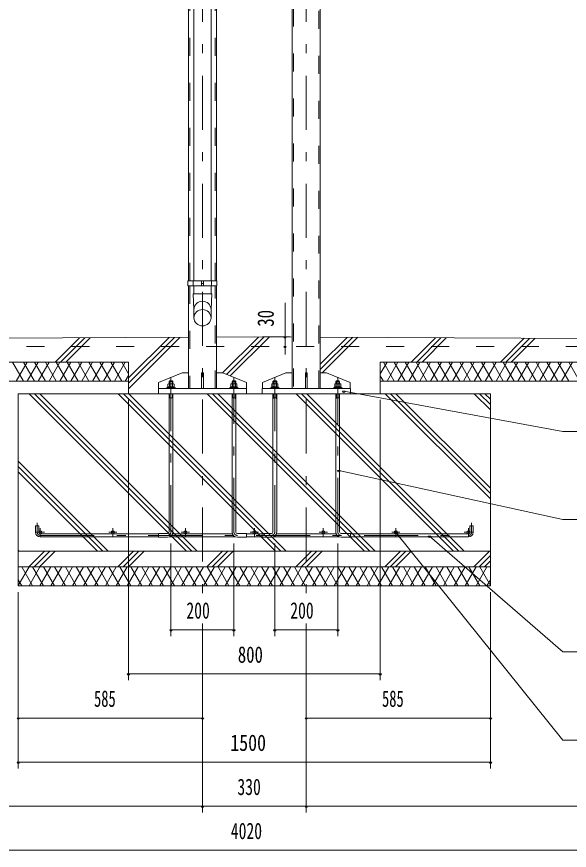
# Model space of a CAD drawing. Units: millimetres, scale not verified. Extents: x -31546 to 31551, y -14700 to 14700.
# Drawn here: x 18733 to 24879, y -4067 to 5198 of the extents above; entities that cross this region are included whole.
import ezdxf
from ezdxf.enums import TextEntityAlignment as Align

# ---------------------------------------------------------------- set-up
doc = ezdxf.new("R2010")
doc.units = ezdxf.units.MM
doc.header["$LTSCALE"] = 50
doc.linetypes.add('USER2', pattern=[10, 4, -6])
doc.linetypes.add('USER3', pattern=[24, 12, -5, 2, -5])
for name, color, linetype, lineweight in [('0-6_2-02BOLD', 7, 'Continuous', 18), ('0-7_2-12HIDDEN', 3, 'USER2', 18), ('0-8_2-22CENTER', 3, 'USER3', 18), ('0-9_2-42THIN', 4, 'Continuous', 18), ('0-A_2-52DIM', 3, 'Continuous', 18), ('0-B_2-62HATCH', 2, 'Continuous', 18)]:
    doc.layers.add(name, color=color, linetype=linetype, lineweight=lineweight)
doc.styles.add('ＭＳ ゴシック', font='')
doc.styles.get('ＭＳ ゴシック').set_extended_font_data('MS Gothic')

msp = doc.modelspace()

# ---------------------------------------------------------------- linework, layer by layer
at = {"layer": '0-6_2-02BOLD'}
for p, q in [((20702.26, 8497.9), (20702.26, 2260.9)), ((20894.79, 8497.9), (20894.79, 2260.9)), ((20642.59, 2260.9), (20642.59, 7787.41)), ((20954.44, 2260.9), (20954.44, 7787.41)), ((21797.6, 1063.9), (21797.6, 7787.41)), ((22109.45, 7787.41), (22109.45, 1063.9)), ((20696.69, 2204.9), (20696.69, 2260.9)), ((20787.84, 2260.9), (20787.84, 2204.9)), ((20798.52, 2232.9), (20787.84, 2232.9)), ((20798.52, 2232.9), (20809.19, 2232.9)), ((20809.19, 2260.9), (20809.19, 2204.9)), ((20900.34, 2204.9), (20900.34, 2260.9)), ((20642.59, 2204.9), (20642.58, 1063.9)), ((20702.24, 2115.78), (20702.24, 2204.9)), ((20894.73, 2204.9), (20894.73, 2115.78)), ((20954.44, 2204.9), (20954.43, 1063.9)), ((28411.01, 1602.9), (22109.43, 1634.25)), ((20809.01, 1063.9), (20809.01, 1238.9)), ((21964.01, 1238.9), (21964.01, 1063.9)), ((20431.34, 1082.45), (20431.34, 1114.29)), ((20465.68, 1114.29), (20465.68, 1082.45)), ((20469.51, 1142.98), (20469.51, 1117.45)), ((21127.51, 1142.98), (21169.51, 1142.98)), ((21131.33, 1114.29), (21131.33, 1082.45)), ((21165.68, 1082.45), (21165.68, 1114.29)), ((21286.93, 1063.9), (21286.93, 1133.9)), ((21465.08, 1133.9), (21465.08, 1063.9)), ((21624.51, 1142.98), (21582.51, 1142.98)), ((21586.33, 1114.29), (21586.33, 1082.45)), ((21620.68, 1082.45), (21620.68, 1114.29)), ((22324.51, 1142.98), (22282.51, 1142.98)), ((22286.33, 1114.29), (22286.33, 1082.45)), ((22320.68, 1082.45), (22320.68, 1114.29)), ((20308.52, 1007.9), (20308.52, 1063.9)), ((20438.01, 1071.95), (20448.51, 1082.45)), ((20459.01, 1082.45), (20448.51, 1071.95)), ((21138, 1082.45), (21148.51, 1071.95)), ((21159, 1071.95), (21148.51, 1082.45)), ((21463.5, 1063.9), (21463.5, 1007.9)), ((21593.01, 1071.95), (21603.52, 1082.45)), ((21614.01, 1082.45), (21603.52, 1071.95)), ((22293.01, 1082.45), (22303.51, 1071.95)), ((22314, 1071.95), (22303.51, 1082.45)), ((20427.51, -528.6), (20427.51, 1007.9)), ((20469.51, 960.65), (20427.51, 960.65)), ((20469.51, 1007.9), (20469.51, -528.6)), ((21127.51, -528.6), (21127.51, 1007.9)), ((21127.51, 960.65), (21169.51, 960.65)), ((21169.51, 1007.9), (21169.51, -528.6)), ((21582.51, -528.6), (21582.51, 1007.9)), ((21582.51, 960.65), (21624.51, 960.65)), ((21624.51, 1007.9), (21624.51, -528.6)), ((22282.51, -528.6), (22282.51, 1007.9)), ((22282.51, 960.65), (22324.51, 960.65)), ((22324.51, 1007.9), (22324.51, -528.6)), ((18978.51, -462.1), (18978.51, -532.1)), ((20308.52, -549.6), (18996.01, -549.6)), ((20465.68, -549.6), (21131.34, -549.6)), ((21463.5, -549.6), (21288.52, -549.6)), ((21620.68, -549.6), (22286.34, -549.6)), ((22443.51, -549.6), (23756.01, -549.6)), ((18996.01, -584.6), (20308.52, -584.6)), ((21166.91, -584.6), (20430.11, -584.6)), ((21288.52, -584.6), (21463.5, -584.6)), ((21565.01, -588.1), (21463.5, -588.1)), ((22321.91, -584.6), (21585.11, -584.6)), ((23756.01, -584.6), (22443.51, -584.6)), ((24001.01, -742.1), (18751.01, -742.1)), ((18751.01, -917.1), (24001.01, -917.1))]:
    msp.add_line(p, q, dxfattribs=at)
for points in [[(20798.52, 2204.9), (20636.99, 2204.9), (20636.99, 2260.9), (20798.52, 2260.9)], [(20798.52, 2204.9), (20960.04, 2204.9), (20960.04, 2260.9), (20798.52, 2260.9)], [(20894.75, 1851.51), (20894.75, 1941.96), (20901.75, 2115.79), (20695.25, 2115.79), (20702.26, 1941.96), (20702.26, 1851.51)], [(20642.59, 1634.25), (14341.01, 1602.9), (14341.01, 1147.9), (19976.01, 1147.9)], [(21797.59, 1635.81), (21376.02, 1637.9), (20954.44, 1635.81)], [(22776.01, 1147.9), (28411.01, 1147.9), (28411.01, 1602.9)], [(19976.01, 1007.9), (19976.01, 1357.9), (14341.01, 1357.9)], [(22776.01, 1007.9), (22776.01, 1357.9), (28411.01, 1357.9)], [(20642.59, 1238.9), (20572.58, 1238.9), (20310.08, 1133.9), (20310.08, 1063.9)], [(20809.01, 1238.9), (20788.01, 1238.9), (20788.01, 1063.9)], [(21286.93, 1133.9), (21024.43, 1238.9), (20954.44, 1238.9)], [(21797.59, 1238.9), (21727.59, 1238.9), (21465.08, 1133.9)], [(21943.01, 1063.9), (21943.01, 1238.9), (21964.01, 1238.9)], [(22441.93, 1063.9), (22441.93, 1133.9), (22179.44, 1238.9), (22109.43, 1238.9)], [(20482.86, 1082.45), (20482.86, 1114.29), (20477.38, 1117.45), (20419.64, 1117.45), (20414.16, 1114.29), (20414.16, 1082.45)], [(20427.51, 1117.45), (20427.51, 1142.98), (20469.51, 1142.98), (20462.51, 1149.98), (20434.51, 1149.98), (20427.51, 1142.98)], [(21114.15, 1082.45), (21114.15, 1114.29), (21119.63, 1117.45), (21177.37, 1117.45), (21182.86, 1114.29), (21182.86, 1082.45)], [(21169.51, 1117.45), (21169.51, 1142.98), (21162.51, 1149.98), (21134.51, 1149.98), (21127.51, 1142.98), (21127.51, 1117.45)], [(21569.16, 1082.45), (21569.16, 1114.29), (21574.63, 1117.45), (21632.38, 1117.45), (21637.86, 1114.29), (21637.86, 1082.45)], [(21624.51, 1117.45), (21624.51, 1142.98), (21617.51, 1149.98), (21589.51, 1149.98), (21582.51, 1142.98), (21582.51, 1117.45)], [(22269.16, 1082.45), (22269.16, 1114.29), (22274.63, 1117.45), (22332.39, 1117.45), (22337.86, 1114.29), (22337.86, 1082.45)], [(22324.51, 1117.45), (22324.51, 1142.98), (22317.51, 1149.98), (22289.51, 1149.98), (22282.51, 1142.98), (22282.51, 1117.45)], [(20308.52, 1063.9), (21288.52, 1063.9), (21288.52, 1007.9)], [(20497.51, 1063.9), (20497.51, 1071.95), (20399.51, 1071.95), (20399.51, 1063.9)], [(20410.89, 1071.95), (20410.89, 1082.45), (20486.13, 1082.45), (20486.13, 1071.95)], [(21099.5, 1063.9), (21099.5, 1071.95), (21197.52, 1071.95), (21197.52, 1063.9)], [(21186.13, 1071.95), (21186.13, 1082.45), (21110.89, 1082.45), (21110.89, 1071.95)], [(21463.5, 1063.9), (22443.51, 1063.9), (22443.51, 1007.9)], [(21554.51, 1063.9), (21554.51, 1071.95), (21652.51, 1071.95), (21652.51, 1063.9)], [(21641.13, 1071.95), (21641.13, 1082.45), (21565.89, 1082.45), (21565.89, 1071.95)], [(22254.51, 1063.9), (22254.51, 1071.95), (22352.51, 1071.95), (22352.51, 1063.9)], [(22341.13, 1071.95), (22341.13, 1082.45), (22265.88, 1082.45), (22265.88, 1071.95)], [(18943.51, -532.1), (18943.51, -462.1), (18978.51, -462.1)], [(23773.51, -532.1), (23773.51, -462.1), (23808.51, -462.1), (23808.51, -532.1)], [(20410.01, -588.1), (20308.52, -588.1), (20308.52, -546.1), (20410.01, -546.1)], [(21187.01, -546.1), (21288.52, -546.1), (21288.52, -588.1), (21187.01, -588.1)], [(21463.5, -588.1), (21463.5, -546.1), (21565.01, -546.1)], [(22342.01, -546.1), (22443.51, -546.1), (22443.51, -588.1), (22342.01, -588.1)]]:
    msp.add_lwpolyline(points, dxfattribs=at)
msp.add_lwpolyline([(24001.01, -1127.1), (24001.01, 1007.9), (18751.01, 1007.9), (18751.01, -1127.1)], close=True, dxfattribs=at)
for centre in [(18996.01, -532.1), (19802.76, -532.1), (20609.51, -532.1), (21376.01, -532.1), (22142.51, -532.1), (22949.26, -532.1), (23756.01, -532.1)]:
    msp.add_circle(centre, 17.5, dxfattribs=at)
for centre, radius, start, end in [((20798.52, 1938.53), 96.43, 3.55867, 176.44133), ((20798.52, 1845.52), 96.43, 3.55867, 176.44133), ((20798.52, 1857.5), 96.44, 183.56303, 356.43697), ((20422.74, 1104.21), 13.24, 49.5701, 90), ((20448.51, 1069.23), 48.23, 69.13593, 110.86406), ((20474.27, 1104.21), 13.24, 90, 130.42989), ((21122.75, 1104.21), 13.24, 49.57011, 90), ((21148.51, 1069.23), 48.23, 69.13594, 110.86407), ((21174.28, 1104.21), 13.24, 90, 130.4299), ((21577.75, 1104.21), 13.24, 49.5701, 90), ((21603.52, 1069.23), 48.23, 69.13593, 110.86406), ((21629.28, 1104.21), 13.24, 90, 130.42989), ((22277.75, 1104.21), 13.24, 49.57011, 90), ((22303.51, 1069.23), 48.23, 69.13594, 110.86407), ((22329.28, 1104.21), 13.24, 90, 130.4299), ((18996.01, -532.1), 52.5, 180, 270), ((20410.01, -528.6), 59.5, 270, 0), ((20410.01, -528.6), 17.5, 270, 0), ((21187.01, -528.6), 59.5, 180, 270), ((21187.01, -528.6), 17.5, 180, 270), ((21565.01, -528.6), 59.5, 270, 0), ((21565.01, -528.6), 17.5, 270, 0), ((22342.01, -528.6), 59.5, 180, 270), ((22342.01, -528.6), 17.5, 180, 270), ((23756.01, -532.1), 52.5, 270, 0)]:
    msp.add_arc(centre, radius, start, end, dxfattribs=at)
at = {"layer": '0-7_2-12HIDDEN'}
for p, q in [((20657.29, 2260.9), (20657.29, 7787.41)), ((20939.74, 2260.9), (20939.74, 7787.41)), ((21812.3, 7787.41), (21812.3, 1063.9)), ((22094.75, 1063.9), (22094.75, 7787.41)), ((20657.29, 2204.9), (20657.27, 1063.9)), ((20939.73, 1063.9), (20939.74, 2204.9)), ((14341.02, 1532.9), (28411.02, 1532.9))]:
    msp.add_line(p, q, dxfattribs=at)
at = {"layer": '0-8_2-22CENTER'}
for p, q in [((20798.52, 9341.41), (20798.52, -1281.07)), ((21953.51, 9341.41), (21953.5, -1281.07)), ((20448.51, 1191.98), (20448.51, -528.6)), ((21148.51, -528.6), (21148.51, 1191.98)), ((21603.52, 1191.98), (21603.52, -528.6)), ((22303.51, -528.6), (22303.51, 1191.98)), ((18961.01, -532.1), (18961.01, -427.1)), ((23791.01, -532.1), (23791.01, -427.1)), ((18950.51, -532.1), (19041.51, -532.1)), ((18996.01, -577.6), (18996.01, -486.6)), ((19848.26, -532.1), (19757.26, -532.1)), ((19802.76, -486.6), (19802.76, -577.6)), ((20564.01, -532.1), (20655.01, -532.1)), ((20609.51, -577.6), (20609.51, -486.6)), ((21421.51, -532.1), (21330.51, -532.1)), ((21376.01, -486.6), (21376.01, -577.6)), ((22188.01, -532.1), (22097, -532.1)), ((22142.51, -577.6), (22142.51, -486.6)), ((22994.75, -532.1), (22903.75, -532.1)), ((22949.26, -577.6), (22949.26, -486.6)), ((23801.51, -532.1), (23710.51, -532.1)), ((23756.01, -577.6), (23756.01, -486.6)), ((18996.01, -567.1), (23756.01, -567.1))]:
    msp.add_line(p, q, dxfattribs=at)
for centre, radius, start, end in [((18996.01, -532.1), 35, 180, 270), ((20410.01, -528.6), 38.5, 270, 0), ((21187.01, -528.6), 38.5, 180, 270), ((21565.01, -528.6), 38.5, 270, 0), ((22342.01, -528.6), 38.5, 180, 270), ((23756.01, -532.1), 35, 270, 0)]:
    msp.add_arc(centre, radius, start, end, dxfattribs=at)
at = {"layer": '0-9_2-42THIN'}
for p, q in [((20432.76, 1117.45), (20432.76, 1148.23)), ((20464.26, 1148.23), (20464.26, 1117.45)), ((21132.77, 1148.23), (21132.77, 1117.45)), ((21164.25, 1117.45), (21164.25, 1148.23)), ((21587.76, 1117.45), (21587.76, 1148.23)), ((21619.26, 1148.23), (21619.26, 1117.45)), ((22287.76, 1117.45), (22287.76, 1148.23)), ((22319.26, 1148.23), (22319.26, 1117.45))]:
    msp.add_line(p, q, dxfattribs=at)
for points in [[(20427.51, 951.56), (20432.76, 960.65), (20432.76, 1007.9)], [(20464.26, 1007.9), (20464.26, 960.65), (20469.51, 951.56)], [(21132.77, 1007.9), (21132.77, 960.65), (21127.51, 951.56)], [(21169.51, 951.56), (21164.25, 960.65), (21164.25, 1007.9)], [(21582.51, 951.56), (21587.76, 960.65), (21587.76, 1007.9)], [(21619.26, 1007.9), (21619.26, 960.65), (21624.51, 951.56)], [(22287.76, 1007.9), (22287.76, 960.65), (22282.51, 951.56)], [(22324.51, 951.56), (22319.26, 960.65), (22319.26, 1007.9)]]:
    msp.add_lwpolyline(points, dxfattribs=at)
at = {"layer": '0-A_2-52DIM'}
for p, q in [((21716.95, 2015.9), (21716.95, 1445.03)), ((21772.69, 1637.9), (21465.74, 1637.9)), ((21730.95, 1637.9), (21702.95, 1637.9)), ((21730.95, 1532.9), (21702.95, 1532.9)), ((22385.41, 1034.8), (22357.41, 1034.8)), ((19976.01, 937.9), (19976.01, -2177.1)), ((22776.01, -2177.1), (22776.01, 937.9)), ((22328.81, 154.53), (22300.81, 154.53)), ((22968.72, -539.65), (22940.72, -539.65)), ((23338.19, -575.3), (23310.19, -575.3)), ((23324.19, -575.3), (24806.01, -1862.1)), ((20448.51, -658.44), (20448.51, -1687.1)), ((21148.51, -1687.1), (21148.51, -658.44)), ((21603.52, -658.44), (21603.52, -1687.1)), ((22303.51, -1687.1), (22303.51, -658.44)), ((18751.01, -3157.1), (18751.01, -1197.1)), ((24001.01, -1197.1), (24001.01, -3157.1)), ((20798.52, -1547.1), (20798.52, -3647.1)), ((21953.5, -1547.1), (21953.5, -3647.1)), ((20462.51, -1617.1), (20434.51, -1617.1)), ((20448.51, -1617.1), (21148.51, -1617.1)), ((21162.51, -1617.1), (21134.51, -1617.1)), ((21617.52, -1617.1), (21589.52, -1617.1)), ((21603.52, -1617.1), (22303.51, -1617.1)), ((22317.51, -1617.1), (22289.51, -1617.1)), ((24806.01, -1862.1), (26976.01, -1862.1)), ((19990.01, -2107.1), (19962.01, -2107.1)), ((19976.01, -2107.1), (22776.01, -2107.1)), ((22790.01, -2107.1), (22762.01, -2107.1)), ((18765.01, -2597.1), (18737.01, -2597.1)), ((20798.52, -2597.1), (18751.01, -2597.1)), ((20812.52, -2597.1), (20784.52, -2597.1)), ((21967.5, -2597.1), (21939.5, -2597.1)), ((21953.5, -2597.1), (24001.01, -2597.1)), ((24015.01, -2597.1), (23987.01, -2597.1)), ((18765.01, -3087.1), (18737.01, -3087.1)), ((24001.01, -3087.1), (18751.01, -3087.1)), ((24015.01, -3087.1), (23987.01, -3087.1)), ((28411.01, -3577.1), (14341.01, -3577.1)), ((20812.52, -3577.1), (20784.52, -3577.1)), ((21967.5, -3577.1), (21939.5, -3577.1)), ((28411.01, -4067.1), (14341.01, -4067.1))]:
    msp.add_line(p, q, dxfattribs=at)
for points in [[(22371.41, 1034.8), (24806.01, 587.9), (28026.01, 587.9)], [(27396.01, -392.1), (24806.01, -392.1), (22314.81, 154.53)], [(26976.01, -2842.1), (24806.01, -2842.1), (22954.72, -539.65)]]:
    msp.add_lwpolyline(points, dxfattribs=at)
for centre in [(21716.95, 1637.9), (21716.95, 1532.9), (22371.41, 1034.8), (22314.81, 154.53), (22954.72, -539.65), (23324.19, -575.3), (20448.51, -1617.1), (21148.51, -1617.1), (21603.52, -1617.1), (22303.51, -1617.1), (19976.01, -2107.1), (22776.01, -2107.1), (18751.01, -2597.1), (20798.52, -2597.1), (21953.5, -2597.1), (24001.01, -2597.1), (18751.01, -3087.1), (24001.01, -3087.1), (20798.52, -3577.1), (21953.5, -3577.1)]:
    msp.add_arc(centre, 14, 180, 0, dxfattribs=at)
at = {"layer": '0-B_2-62HATCH'}
for p, q in [((19432.04, 1628.23), (19161.73, 1357.9)), ((19221.12, 1357.9), (19491.74, 1628.53)), ((19280.51, 1357.9), (19551.44, 1628.83)), ((19976.01, 1063.45), (20546.34, 1633.77)), ((20486.64, 1633.48), (19976.01, 1122.85)), ((19976.01, 1182.24), (20426.95, 1633.18)), ((21022.62, 1238.9), (21421.39, 1637.68)), ((21480.49, 1637.38), (21065.56, 1222.45)), ((21108, 1205.48), (21539.6, 1637.09)), ((22406.43, 1632.78), (22109.44, 1335.78)), ((22109.44, 1276.38), (22465.54, 1632.48)), ((22524.64, 1632.19), (22131.36, 1238.9)), ((23121.52, 1357.9), (23391.49, 1627.88)), ((23450.58, 1627.58), (23180.91, 1357.9)), ((23240.31, 1357.9), (23509.69, 1627.29)), ((24111.46, 1357.9), (24376.53, 1622.97)), ((24170.86, 1357.9), (24435.64, 1622.68)), ((24494.74, 1622.39), (24230.26, 1357.9)), ((18688.44, 1357.9), (18809.69, 1147.9)), ((18850.1, 1357.9), (18728.86, 1147.9)), ((18930.93, 1147.9), (18809.69, 1357.9)), ((18850.1, 1147.9), (18971.34, 1357.9)), ((18930.93, 1357.9), (19052.17, 1147.9)), ((19092.58, 1357.9), (18971.33, 1147.9)), ((19173.41, 1147.9), (19052.17, 1357.9)), ((19092.58, 1147.9), (19213.83, 1357.9)), ((19173.41, 1357.9), (19294.66, 1147.9)), ((19335.07, 1357.9), (19213.83, 1147.9)), ((19415.9, 1147.9), (19294.66, 1357.9)), ((19335.07, 1147.9), (19456.32, 1357.9)), ((19415.9, 1357.9), (19537.14, 1147.9)), ((19577.55, 1357.9), (19456.32, 1147.9)), ((19658.38, 1147.9), (19537.14, 1357.9)), ((19577.55, 1147.9), (19698.81, 1357.9)), ((19658.38, 1357.9), (19779.63, 1147.9)), ((19820.04, 1357.9), (19698.81, 1147.9)), ((19900.87, 1147.9), (19779.63, 1357.9)), ((19820.04, 1147.9), (19941.29, 1357.9)), ((19900.87, 1357.9), (19976.01, 1227.77)), ((22851.13, 1357.9), (22776.01, 1227.79)), ((22931.96, 1147.9), (22810.72, 1357.9)), ((22851.13, 1147.9), (22972.37, 1357.9)), ((22931.96, 1357.9), (23053.2, 1147.9)), ((23093.62, 1357.9), (22972.37, 1147.9)), ((23174.45, 1147.9), (23053.2, 1357.9)), ((23093.62, 1147.9), (23214.86, 1357.9)), ((23174.45, 1357.9), (23295.69, 1147.9)), ((23336.11, 1357.9), (23214.86, 1147.9)), ((23416.94, 1147.9), (23295.69, 1357.9)), ((23336.11, 1147.9), (23457.35, 1357.9)), ((23416.94, 1357.9), (23538.17, 1147.9)), ((23578.59, 1357.9), (23457.35, 1147.9)), ((23659.42, 1147.9), (23538.18, 1357.9)), ((23578.59, 1147.9), (23699.83, 1357.9)), ((23659.42, 1357.9), (23780.66, 1147.9)), ((23821.08, 1357.9), (23699.83, 1147.9)), ((23901.91, 1147.9), (23780.67, 1357.9)), ((23821.08, 1147.9), (23942.32, 1357.9)), ((23901.91, 1357.9), (24023.15, 1147.9)), ((24063.57, 1357.9), (23942.33, 1147.9)), ((24144.4, 1147.9), (24023.15, 1357.9)), ((24063.57, 1147.9), (24184.81, 1357.9)), ((24265.64, 1147.9), (24144.4, 1357.9)), ((24306.05, 1357.9), (24184.81, 1147.9)), ((24265.64, 1357.9), (24386.88, 1147.9)), ((24427.3, 1357.9), (24306.05, 1147.9)), ((24508.13, 1147.9), (24386.88, 1357.9)), ((24427.3, 1147.9), (24548.54, 1357.9)), ((24508.13, 1357.9), (24629.37, 1147.9)), ((24669.79, 1357.9), (24548.54, 1147.9)), ((24750.62, 1147.9), (24629.37, 1357.9)), ((24669.79, 1147.9), (24791.03, 1357.9)), ((24750.62, 1357.9), (24871.85, 1147.9)), ((24912.27, 1357.9), (24791.03, 1147.9)), ((24993.1, 1147.9), (24871.85, 1357.9)), ((19976.01, 1208.04), (19941.29, 1147.9)), ((22776.01, 1208.02), (22810.72, 1147.9)), ((18871.76, 1007.9), (20621.76, -742.1)), ((20681.16, -742.1), (18931.16, 1007.9)), ((18990.56, 1007.9), (20740.56, -742.1)), ((21611.71, -742.1), (19861.7, 1007.9)), ((19921.1, 1007.9), (21671.11, -742.1)), ((21730.51, -742.1), (19980.5, 1007.9)), ((22601.66, -742.1), (20851.66, 1007.9)), ((20911.06, 1007.9), (22661.05, -742.1)), ((22720.45, -742.1), (20970.46, 1007.9)), ((21841.61, 1007.9), (23591.61, -742.1)), ((23651.01, -742.1), (21901, 1007.9)), ((21960.4, 1007.9), (23710.41, -742.1)), ((22776.01, 1012.4), (22771.51, 1007.9)), ((24001.01, -161.55), (22831.56, 1007.9)), ((22890.96, 1007.9), (24001.01, -102.15)), ((24001.01, -42.75), (22950.36, 1007.9)), ((23821.51, 1007.9), (24001.01, 828.4)), ((24001.01, 887.8), (23880.9, 1007.9)), ((23940.3, 1007.9), (24001.01, 947.2)), ((19750.61, -742.1), (18751.01, 257.5)), ((18751.01, 198.1), (19691.21, -742.1)), ((19631.81, -742.1), (18751.01, 138.71)), ((18751.01, -732.45), (18760.65, -742.1)), ((18866.62, -917.1), (19041.61, -742.1)), ((19101.01, -742.1), (18926.02, -917.1)), ((18985.4, -917.1), (19160.41, -742.1)), ((19856.56, -917.1), (20031.56, -742.1)), ((20090.97, -742.1), (19915.96, -917.1)), ((19975.36, -917.1), (20150.36, -742.1)), ((21021.52, -742.1), (20846.51, -917.1)), ((20905.91, -917.1), (21080.91, -742.1)), ((20965.31, -917.1), (21140.31, -742.1)), ((21836.46, -917.1), (22011.46, -742.1)), ((22070.86, -742.1), (21895.86, -917.1)), ((21955.26, -917.1), (22130.25, -742.1)), ((23001.41, -742.1), (22826.41, -917.1)), ((22885.81, -917.1), (23060.81, -742.1)), ((23120.2, -742.1), (22945.2, -917.1)), ((23816.36, -917.1), (23991.36, -742.1)), ((24001.01, -791.85), (23875.76, -917.1)), ((18870.31, -917.1), (18751.01, -1123.72)), ((18910.72, -1127.1), (18789.47, -917.1)), ((18991.55, -917.1), (18870.3, -1127.1)), ((18910.72, -917.1), (19031.96, -1127.1)), ((18991.55, -1127.1), (19112.79, -917.1)), ((19153.21, -1127.1), (19031.97, -917.1)), ((19234.03, -917.1), (19112.79, -1127.1)), ((19153.21, -917.1), (19274.45, -1127.1)), ((19234.03, -1127.1), (19355.28, -917.1)), ((19395.69, -1127.1), (19274.45, -917.1)), ((19476.52, -917.1), (19355.28, -1127.1)), ((19395.69, -917.1), (19516.94, -1127.1)), ((19476.52, -1127.1), (19597.76, -917.1)), ((19638.18, -1127.1), (19516.93, -917.1)), ((19719.01, -917.1), (19597.76, -1127.1)), ((19638.18, -917.1), (19759.43, -1127.1)), ((19719.01, -1127.1), (19840.26, -917.1)), ((19880.66, -1127.1), (19759.42, -917.1)), ((19961.49, -917.1), (19840.25, -1127.1)), ((20001.91, -1127.1), (19880.66, -917.1)), ((20082.74, -917.1), (19961.49, -1127.1)), ((20123.15, -1127.1), (20001.91, -917.1)), ((20203.98, -917.1), (20082.73, -1127.1)), ((20244.4, -1127.1), (20123.15, -917.1)), ((20325.23, -917.1), (20203.98, -1127.1)), ((20244.4, -917.1), (20365.64, -1127.1)), ((20325.23, -1127.1), (20446.47, -917.1)), ((20486.89, -1127.1), (20365.64, -917.1)), ((20567.71, -917.1), (20446.47, -1127.1)), ((20486.89, -917.1), (20608.12, -1127.1)), ((20567.71, -1127.1), (20688.96, -917.1)), ((20729.38, -1127.1), (20608.12, -917.1)), ((20810.2, -917.1), (20688.96, -1127.1)), ((20729.38, -917.1), (20850.61, -1127.1)), ((20810.2, -1127.1), (20931.44, -917.1)), ((20850.61, -917.1), (20971.86, -1127.1)), ((20931.44, -1127.1), (21052.69, -917.1)), ((21093.11, -1127.1), (20971.86, -917.1)), ((21173.93, -917.1), (21052.69, -1127.1)), ((21093.1, -917.1), (21214.34, -1127.1)), ((21173.93, -1127.1), (21295.17, -917.1)), ((21335.59, -1127.1), (21214.34, -917.1)), ((21416.41, -917.1), (21295.17, -1127.1)), ((21335.59, -917.1), (21456.83, -1127.1)), ((21416.41, -1127.1), (21537.66, -917.1)), ((21578.08, -1127.1), (21456.83, -917.1)), ((21658.91, -917.1), (21537.66, -1127.1)), ((21578.08, -917.1), (21699.32, -1127.1)), ((21658.9, -1127.1), (21780.15, -917.1)), ((21820.57, -1127.1), (21699.32, -917.1)), ((21901.39, -917.1), (21780.15, -1127.1)), ((21820.57, -917.1), (21941.8, -1127.1)), ((21901.39, -1127.1), (22022.63, -917.1)), ((22063.05, -1127.1), (21941.8, -917.1)), ((22143.88, -917.1), (22022.63, -1127.1)), ((22063.05, -917.1), (22184.29, -1127.1)), ((22143.88, -1127.1), (22265.12, -917.1)), ((22305.54, -1127.1), (22184.29, -917.1)), ((22386.36, -917.1), (22265.12, -1127.1)), ((22305.54, -917.1), (22426.78, -1127.1)), ((22386.36, -1127.1), (22507.61, -917.1)), ((22548.02, -1127.1), (22426.78, -917.1)), ((22628.85, -917.1), (22507.61, -1127.1)), ((22548.02, -917.1), (22669.27, -1127.1)), ((22628.85, -1127.1), (22750.09, -917.1)), ((22790.51, -1127.1), (22669.27, -917.1)), ((22871.34, -917.1), (22750.09, -1127.1)), ((22790.51, -917.1), (22911.75, -1127.1)), ((22871.34, -1127.1), (22992.58, -917.1)), ((23033, -1127.1), (22911.75, -917.1)), ((23113.83, -917.1), (22992.58, -1127.1)), ((23033, -917.1), (23154.25, -1127.1)), ((23113.83, -1127.1), (23235.07, -917.1)), ((23275.48, -1127.1), (23154.25, -917.1)), ((23356.31, -917.1), (23235.06, -1127.1)), ((23275.48, -917.1), (23396.73, -1127.1)), ((23356.31, -1127.1), (23477.56, -917.1)), ((23517.97, -1127.1), (23396.73, -917.1)), ((23598.8, -917.1), (23477.56, -1127.1)), ((23517.97, -917.1), (23639.22, -1127.1)), ((23598.8, -1127.1), (23720.05, -917.1)), ((23760.46, -1127.1), (23639.22, -917.1)), ((23841.29, -917.1), (23720.05, -1127.1)), ((23760.46, -917.1), (23881.7, -1127.1)), ((23841.29, -1127.1), (23962.53, -917.1)), ((23881.7, -917.1), (24001.01, -1123.74)), ((23935.16, -917.1), (24001.01, -851.24)), ((18789.47, -1127.1), (18751.01, -1060.47)), ((23962.53, -1127.1), (24001.01, -1060.45))]:
    msp.add_line(p, q, dxfattribs=at)

# ---------------------------------------------------------------- texts
at = {"layer": '0-A_2-52DIM', "color": 7, "style": 'ＭＳ ゴシック', "width": 0.75}
msp.add_text('30', height=182.3, rotation=90, dxfattribs=at).set_placement((21646.95, 1752.26), align=Align.BOTTOM_LEFT)
at = {"layer": '0-A_2-52DIM', "color": 7, "style": 'ＭＳ ゴシック'}
for s, width, p in [('200', 0.7, (20620.34, -1547.1)), ('200', 0.7, (21775.34, -1547.1)), ('800', 0.75, (21192.04, -2037.1)), ('585', 0.65, (19592.91, -2527.1)), ('585', 0.65, (22795.4, -2527.1)), ('1500', 0.8, (21108.64, -3017.1)), ('330', 0.7, (21187.25, -3507.1)), ('4020', 0.7, (21114.36, -3997.1))]:
    msp.add_text(s, height=182.3, dxfattribs=dict(at, width=width)).set_placement(p, align=Align.BOTTOM_LEFT)

doc.saveas('drawing.dxf')
